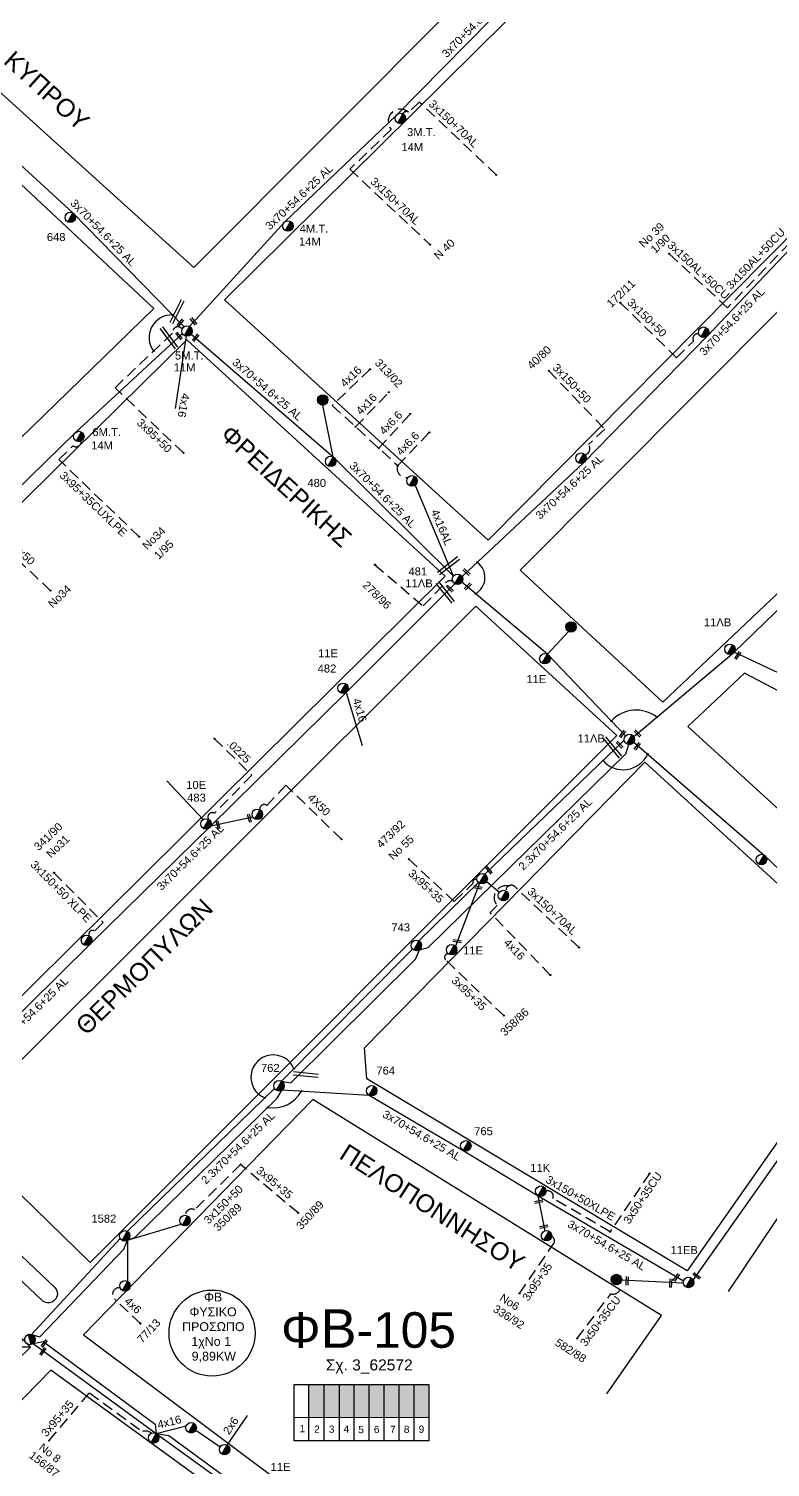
# Model space of a CAD drawing. Header units: millimetres. Extents: x 855 to 3091, y 750 to 2767.
# Drawn here: x 1638.8 to 1805.6, y 1262.2 to 1585.8 of the extents above; entities that cross this region are included whole.
import ezdxf
from ezdxf.enums import TextEntityAlignment as Align

# ---------------------------------------------------------------- set-up
doc = ezdxf.new("R2010")
doc.units = ezdxf.units.MM
doc.linetypes.add('DASHED', pattern=[19.05, 12.7, -6.35])
for name, color, linetype, lineweight in [('.0225', 7, 'DASHED', 30), ('2x6', 7, 'SYN_LINE', 30), ('3x150+50', 7, 'Continuous', 30), ('3x150+50 XLPE', 7, 'SYN_LINE', 30), ('3x150+70AL', 7, 'DASHED', 30), ('3x150AL+50CU', 7, 'Continuous', 30), ('3x70+54.6+25 AL', 7, 'SYN_LINE', 30), ('3x95+35', 7, 'Continuous', 30), ('3x95+35CUXLPE', 7, 'Continuous', 30), ('3X95+50', 7, 'Continuous', 30), ('4x16', 7, 'Continuous', 30), ('4x50', 7, 'Continuous', 30), ('4x50+16', 7, 'Continuous', 30), ('4x50+16AL', 7, 'Continuous', 30), ('4x6', 7, 'SYN_LINE', 30), ('Υπόβαθρο ΔΕΗ', 7, 'Continuous', 30)]:
    doc.layers.add(name, color=color, linetype=linetype, lineweight=lineweight)
for name, color, linetype in [('3x50+35CU', 7, 'Continuous'), ('Pillar OTE', 7, 'Continuous'), ('TEXT ΚΑΛΩΔΙΩΝ', 7, 'Continuous'), ('Άγνωστα', 7, 'Continuous'), ('Καλώδια ΧΤ   3x150AL+50CU', 7, 'DASHED'), ('Μηχανική τομή', 7, 'Continuous'), ('Στύλος Ξύλινος', 7, 'Continuous'), ('Στύλος Ξύλινος @ 1', 7, 'Continuous'), ('Στύλος ΦΜ', 7, 'Continuous'), ('Στύλος ΦΜ @ 1', 7, 'Continuous'), ('Συνδέσεις', 7, 'Continuous'), ('Τομή', 7, 'Continuous'), ('Υποσταθμός εναέριος 2 στύλων', 7, 'Continuous'), ('Υποσταθμός πόλεως', 7, 'Continuous')]:
    doc.layers.add(name, color=color, linetype=linetype)
doc.styles.add('arial', font='arial.ttf')
doc.styles.get("Standard").update_dxf_attribs({"font": 'arial.ttf'})
doc.linetypes.add('SYN_LINE', pattern='A,0.5,-0.0001,["/\\/\\/\\/",Standard,S=0.1,R=0,X=0,Y=-0.05],-0.25', length=0.7501)

# ---------------------------------------------------------------- blocks, each defined once
blk = doc.blocks.new('ΥΠΑΡΧΩΝ ΤΣΙΜΕΝΤΕΝΙΟΣ ΣΤΥΛΟΣ')
at = {"layer": 'Στύλος ΦΜ'}
blk.add_hatch(color=7, dxfattribs=at).paths.add_polyline_path([(-1.29, -2.28, 0.574793), (2.62, 0, 0.268822), (1.3, 2.27)])
at = {"layer": 'Στύλος ΦΜ', "color": 7}
blk.add_line((-1.29, -2.28), (1.3, 2.27), dxfattribs=at)
blk.add_circle((0, 0), 2.62, dxfattribs=at)
at = {"layer": 'Στύλος ΦΜ', "flags": 4}
for tag, p in [('ΑΡΙΘΜΟΣ', (-4.68, 8.05)), ('ΤΥΠΟΣ', (-4.91, 3.03))]:
    blk.add_attdef(tag, p, '', height=4, dxfattribs=at)
blk = doc.blocks.new('ΥΠΑΡΧΩΝ ΞΥΛΙΝΟΣ ΣΤΥΛΟΣ')
at = {"layer": 'Στύλος Ξύλινος'}
h = blk.add_hatch(color=7, dxfattribs=at)
h.paths.add_polyline_path([(-2.62, 0, 0.270008), (-1.29, -2.28), (1.3, 2.27, 0.576266)])
h.paths.add_polyline_path([(-1.29, -2.28, 0.574793), (2.62, 0, 0.268822), (1.3, 2.27)])
at = {"layer": 'Στύλος Ξύλινος', "color": 7}
blk.add_line((-1.29, -2.28), (1.3, 2.27), dxfattribs=at)
blk.add_circle((0, 0), 2.62, dxfattribs=at)
at = {"layer": 'Στύλος Ξύλινος', "flags": 4}
for tag, p in [('ΑΡΙΘΜΟΣ', (-4.91, 8.6)), ('ΤΥΠΟΣ', (-4.85, 3.39))]:
    blk.add_attdef(tag, p, '', height=4, dxfattribs=at)
blk = doc.blocks.new('ΥΠΟΣΤΑΘΜΟΣ ΕΝΑΕΡΙΟΣ ΕΠΙ 2 ΣΤΥΛΩΝ')
at = {"layer": 'Υποσταθμός εναέριος 2 στύλων', "linetype": 'Continuous'}
for points in [[(-11.97, -2.11, 0.574793), (-8.45, -0.07, 0.268822), (-9.64, 1.98)], [(9.68, -2.15, 0.574793), (13.19, -0.1, 0.268822), (12.01, 1.95)]]:
    blk.add_hatch(color=256, dxfattribs=at).paths.add_polyline_path(points)
for p, q in [((-11.97, -2.11), (-9.64, 1.98)), ((9.68, -2.15), (12.01, 1.95))]:
    blk.add_line(p, q, dxfattribs=at)
for centre in [(-10.81, -0.07), (10.84, -0.1)]:
    blk.add_circle(centre, 2.36, dxfattribs=at)
at = {"layer": 'Υποσταθμός πόλεως', "linetype": 'Continuous', "ltscale": 40}
blk.add_lwpolyline([(-8.57, 2.82), (8.57, 2.82), (8.57, -2.82), (-8.57, -2.82)], close=True, dxfattribs=at)
for points in [[(-5.75, 0), (-8.57, 2.82)], [(-8.57, -2.82), (-5.75, 0)], [(-5.75, 0), (5.75, 0)], [(5.75, 0), (8.57, 2.82)], [(8.57, -2.82), (5.75, 0)]]:
    blk.add_lwpolyline(points, dxfattribs=at)
at = {"layer": 'Υποσταθμός εναέριος 2 στύλων', "ltscale": 40, "flags": 1}
for tag, p in [('ΜΕΤΑΣΧΗΜΑΤΙΣΜΟΣ', (14.09, 2.51)), ('ΙΣΧΥΣ', (14.07, -0.28)), ('ΑΡΙΘΜΟΣ', (14.19, -3))]:
    blk.add_attdef(tag, p, '', height=1.8, dxfattribs=at)
blk = doc.blocks.new('ΜΗΧΑΝΙΚΗ ΤΟΜΗ')
at = {"layer": 'Μηχανική τομή', "ltscale": 40}
for p, q in [((-1.9, 0.8), (5.7, 0.8)), ((-1.9, -0.8), (5.7, -0.8))]:
    blk.add_line(p, q, dxfattribs=at)
blk = doc.blocks.new('ΤΟΜΗ')
at = {"layer": 'Τομή', "ltscale": 40}
for p, q in [((-5.7, 0), (17.1, 0)), ((-5.7, -2.8), (17.1, -2.8))]:
    blk.add_line(p, q, dxfattribs=at)
blk = doc.blocks.new('_ΣΥΝΔΕΣΗ')
at = {"layer": 'Συνδέσεις', "linetype": 'SYN_LINE', "ltscale": 40}
blk.add_hatch(color=256, dxfattribs=at).paths.add_polyline_path([(0.5, 0, 1), (-0.5, 0, 1)])
at = {"layer": 'Συνδέσεις'}
blk.add_circle((0, 0), 0.5, dxfattribs=at)

msp = doc.modelspace()

# ---------------------------------------------------------------- hatches: boundary and pattern name
at = {"layer": 'Καλώδια ΧΤ   3x150AL+50CU', "linetype": 'DASHED', "lineweight": -3, "ltscale": 0.2}
h = msp.add_hatch(color=1, dxfattribs=at)
h.dxf.hatch_style = 1
h.paths.add_polyline_path([(1705.27, 1280.8), (1701.83, 1280.8), (1701.83, 1273.44), (1705.27, 1273.44)])
h = msp.add_hatch(color=151, dxfattribs=at)
h.dxf.hatch_style = 1
h.paths.add_polyline_path([(1705.27, 1273.44), (1708.71, 1273.43), (1708.71, 1280.8), (1705.27, 1280.8)])
h = msp.add_hatch(color=2, dxfattribs=at)
h.dxf.hatch_style = 1
h.paths.add_polyline_path([(1712.01, 1280.8), (1708.71, 1280.8), (1708.71, 1273.43), (1712.01, 1273.43)])
h = msp.add_hatch(color=27, dxfattribs=at)
h.dxf.hatch_style = 1
h.paths.add_polyline_path([(1715.4, 1280.8), (1712.01, 1280.8), (1712.01, 1273.43), (1715.4, 1273.43)])
h = msp.add_hatch(color=85, dxfattribs=at)
h.dxf.hatch_style = 1
h.paths.add_polyline_path([(1715.4, 1273.43), (1718.79, 1273.42), (1718.79, 1280.8), (1715.4, 1280.8)])
h = msp.add_hatch(color=62, dxfattribs=at)
h.dxf.hatch_style = 1
h.paths.add_polyline_path([(1718.79, 1273.43), (1722.19, 1273.42), (1722.19, 1280.8), (1718.79, 1280.8)])
h = msp.add_hatch(color=30, dxfattribs=at)
h.dxf.hatch_style = 1
h.paths.add_polyline_path([(1722.13, 1273.43), (1725.53, 1273.42), (1725.53, 1280.8), (1722.13, 1280.8)])
h = msp.add_hatch(color=173, dxfattribs=at)
h.dxf.hatch_style = 1
h.paths.add_polyline_path([(1725.45, 1273.42), (1728.85, 1273.42), (1728.85, 1280.8), (1725.45, 1280.8)])

# ---------------------------------------------------------------- linework, layer by layer
at = {"layer": '.0225', "color": 173, "linetype": 'DASHED', "lineweight": -3, "ltscale": 0.2}
msp.add_lwpolyline([(1680.62, 1426.09), (1688.99, 1417.86), (1680.6, 1409.32, 0.785785), (1679.28, 1407.93, 2.300341)], format="xyb", dxfattribs=at)
at = {"lineweight": -3, "ltscale": 0.2}
msp.add_circle((1680.05, 1292.39), 9.67, dxfattribs=at)
at = {"layer": '2x6', "color": 173, "linetype": 'SYN_LINE', "lineweight": -3, "ltscale": 10}
msp.add_lwpolyline([(1683.45, 1267.21), (1688.04, 1273.86)], dxfattribs=at)
at = {"layer": '3x150+50', "color": 62, "linetype": 'DASHED', "lineweight": -3, "ltscale": 0.2}
for points in [[(1771.87, 1524.16), (1784.5, 1511.78), (1788.34, 1515.52, -0.642761), (1789.48, 1517.15, 149.644447)], [(1755.79, 1508.84), (1768.38, 1495.71), (1764.69, 1492.28, -0.538062), (1763.93, 1489.92, 1.746549)], [(1769.58, 1315.19), (1756.71, 1322.69, 0.65716), (1755.16, 1324.29, -2.203864)]]:
    msp.add_lwpolyline(points, format="xyb", dxfattribs=at)
at = {"layer": '3x150+50', "color": 173, "linetype": 'DASHED', "lineweight": -3, "ltscale": 0.2}
msp.add_lwpolyline([(1716.69, 1465.23), (1727.54, 1455.94), (1732.58, 1461.16, -0.302395), (1734.17, 1461.5, -240.049024)], format="xyb", dxfattribs=at)
at = {"layer": '3x150+50', "color": 1, "linetype": 'DASHED', "lineweight": -3, "ltscale": 0.2}
msp.add_lwpolyline([(1686.45, 1330.3), (1676.15, 1320.14, 0.557093), (1674.04, 1318.89, -45.074069)], format="xyb", dxfattribs=at)
at = {"layer": '3x150+50 XLPE', "color": 173, "linetype": 'DASHED', "lineweight": -3, "ltscale": 0.2}
msp.add_lwpolyline([(1644.5, 1395.94), (1655.55, 1384.72), (1653.63, 1382.82, 0.750949), (1652.41, 1381.76, -144.611953)], format="xyb", dxfattribs=at)
at = {"layer": '3x150+70AL', "color": 30, "linetype": 'DASHED', "lineweight": -3, "ltscale": 0.2}
for points in [[(1743.96, 1552.9), (1726.67, 1569.3), (1724.21, 1566.98, 0.568607), (1723, 1566.61, -7.113951)], [(1724.21, 1566.98, 0.951548), (1720.37, 1563.12), (1711.04, 1554.18), (1729.06, 1537.23)]]:
    msp.add_lwpolyline(points, format="xyb", dxfattribs=at)
at = {"layer": '3x150+70AL', "color": 1, "linetype": 'DASHED', "lineweight": -3, "ltscale": 0.2}
msp.add_lwpolyline([(1762.58, 1379.12), (1748.12, 1392.81, 0.703392), (1746.17, 1391.82, 3.011955)], format="xyb", dxfattribs=at)
at = {"layer": '3x150AL+50CU', "color": 173, "linetype": 'DASHED', "lineweight": -3, "ltscale": 0.2}
msp.add_lwpolyline([(1806.53, 1648.36), (1811.28, 1643.96, -0.51785), (1813.04, 1639.43), (1861.18, 1594.04, -0.292904), (1860.06, 1588.27), (1843.46, 1571.08, 0.430184), (1839.27, 1567.36), (1817.16, 1544.81, 0.686277), (1812.56, 1540.31), (1795.96, 1523.02), (1782.84, 1535.18)], format="xyb", dxfattribs=at)
at = {"layer": '3x50+35CU', "color": 62, "linetype": 'DASHED', "lineweight": -3, "ltscale": 0.2}
msp.add_lwpolyline([(1778.44, 1328.31), (1769.58, 1315.19)], dxfattribs=at)
msp.add_lwpolyline([(1762.15, 1291.14), (1769.74, 1301.21, 0.631053), (1771.84, 1303.61, 5.916029)], format="xyb", dxfattribs=at)
at = {"layer": '3x70+54.6+25 AL', "color": 30, "linetype": 'SYN_LINE', "lineweight": -3, "ltscale": 15}
for points in [[(1801.81, 1647), (1778.19, 1623.56), (1753.17, 1598.51), (1721.46, 1566.28), (1696.33, 1542.27), (1674.99, 1518.79)], [(1675.37, 1517.1), (1707.32, 1489.48), (1734.33, 1462.67)], [(1707.32, 1489.48), (1704.97, 1501.1)]]:
    msp.add_lwpolyline(points, dxfattribs=at)
at = {"layer": '3x70+54.6+25 AL', "color": 5, "linetype": 'SYN_LINE', "lineweight": -3, "ltscale": 15}
msp.add_lwpolyline([(1594.02, 1593.3), (1620.48, 1570.22), (1648.76, 1544.36), (1673.75, 1518.75)], dxfattribs=at)
at = {"layer": '3x70+54.6+25 AL', "color": 62, "linetype": 'SYN_LINE', "lineweight": -3, "ltscale": 15}
for points in [[(1736.28, 1462.54), (1763.57, 1488.13), (1791.4, 1516.65), (1814.59, 1541.02)], [(1773.06, 1426.74), (1755.49, 1445.09), (1736.24, 1461.3)], [(1774.89, 1426.56), (1797.48, 1445.52), (1811.25, 1458.9)], [(1639.45, 1292.07), (1641.29, 1291.56), (1660.25, 1311.3), (1661.04, 1313.26), (1662.71, 1313.88), (1694.69, 1345.2), (1695.8, 1347.07)], [(1695.8, 1347.07), (1715.38, 1345.88)], [(1715.38, 1345.88), (1736.54, 1333.48), (1753.4, 1323.28), (1786.1, 1304.16)], [(1772.17, 1304.4), (1786.04, 1303.66)]]:
    msp.add_lwpolyline(points, dxfattribs=at)
at = {"layer": '3x70+54.6+25 AL', "color": 1, "linetype": 'SYN_LINE', "lineweight": -3, "ltscale": 15}
for points in [[(1561.92, 1408.92), (1589.89, 1436.72), (1618.48, 1464.83), (1649.24, 1494.89), (1673.38, 1517.2)], [(1695.69, 1349.04), (1697.74, 1348.66), (1725.83, 1376.47), (1726.71, 1378.63), (1728.64, 1379.14), (1773.08, 1422.7), (1773.76, 1424.75)], [(1741.39, 1395.61), (1772.74, 1425.73)], [(1726.58, 1380.59), (1739.97, 1393.76)], [(1740.22, 1393.57), (1734.8, 1379.43)], [(1695.69, 1349.04), (1725.13, 1378.78)], [(1661, 1315.28), (1694.1, 1347.41)], [(1661.04, 1313.26), (1673.13, 1316.88)], [(1639.45, 1292.07), (1659.41, 1313.64)]]:
    msp.add_lwpolyline(points, dxfattribs=at)
at = {"layer": '3x70+54.6+25 AL', "color": 173, "linetype": 'SYN_LINE', "lineweight": -3, "ltscale": 15}
for points in [[(1600.7, 1328.71), (1615.12, 1342.89), (1631.72, 1359.28), (1652.73, 1379.98), (1679.78, 1406.46), (1710.23, 1436.48), (1734.68, 1460.93)], [(1639.85, 1290.06), (1667.51, 1269.82), (1682.38, 1259.03), (1708.47, 1239.9), (1738.77, 1217.99), (1760.96, 1201.69), (1789.49, 1181.23)]]:
    msp.add_lwpolyline(points, dxfattribs=at)
at = {"layer": '3x70+54.6+25 AL', "color": 173, "linetype": 'SYN_LINE', "lineweight": -3, "ltscale": 10}
msp.add_lwpolyline([(1679.78, 1406.46), (1689.19, 1408.51)], dxfattribs=at)
at = {"layer": '3x70+54.6+25 AL', "color": 1, "linetype": 'SYN_LINE', "lineweight": -3, "ltscale": 4}
msp.add_lwpolyline([(1741.78, 1393.94), (1744.67, 1391.55)], dxfattribs=at)
at = {"layer": '3x70+54.6+25 AL', "color": 62, "linetype": 'SYN_LINE', "lineweight": -3, "ltscale": 10}
msp.add_lwpolyline([(1754.94, 1315.42), (1753.4, 1323.28)], dxfattribs=at)
at = {"layer": '3x70+54.6+25 AL', "color": 1, "linetype": 'SYN_LINE', "lineweight": -3, "ltscale": 10}
msp.add_lwpolyline([(1661.04, 1313.26), (1661.06, 1304.03)], dxfattribs=at)
at = {"layer": '3x70+54.6+25 AL', "color": 2, "linetype": 'SYN_LINE', "lineweight": -3, "ltscale": 15}
msp.add_lwpolyline([(1639.85, 1290.06), (1642.05, 1290.52), (1667.27, 1271.92), (1667.51, 1269.82), (1670.35, 1269.34), (1682.4, 1260.51), (1682.59, 1258.88), (1683.82, 1259.31), (1708.62, 1241.51), (1708.68, 1239.76), (1710.01, 1240.12), (1738.55, 1219.54), (1738.77, 1217.99), (1739.72, 1218.49), (1761.26, 1203.07), (1761.15, 1201.55), (1762.97, 1201.91), (1789.73, 1182.76), (1789.49, 1181.23)], dxfattribs=at)
at = {"layer": '3x70+54.6+25 AL', "color": 173, "linetype": 'SYN_LINE', "lineweight": -3, "ltscale": 8}
msp.add_lwpolyline([(1676.4, 1270.55), (1681.86, 1266.8)], dxfattribs=at)
at = {"layer": '3x95+35', "color": 1, "linetype": 'DASHED', "lineweight": -3, "ltscale": 0.2}
for points in [[(1724.29, 1398.98), (1734.52, 1389.5), (1738.72, 1393.49, -0.628025), (1739.64, 1394.43, 170.869946)], [(1745.65, 1363.79), (1732.56, 1376.38, -0.831211), (1733.36, 1377.6, -7.82964)]]:
    msp.add_lwpolyline(points, format="xyb", dxfattribs=at)
msp.add_lwpolyline([(1699.44, 1319.4), (1686.45, 1330.3)], dxfattribs=at)
at = {"layer": '3x95+35', "color": 62, "linetype": 'DASHED', "lineweight": -3, "ltscale": 0.2}
msp.add_lwpolyline([(1749.19, 1301.32), (1756.89, 1312.51, 0.469256), (1756.43, 1314.12, 1.650937)], format="xyb", dxfattribs=at)
at = {"layer": '3x95+35', "color": 173, "linetype": 'DASHED', "lineweight": -3, "ltscale": 0.2}
msp.add_lwpolyline([(1643.43, 1268.21), (1652.46, 1278.93), (1664.4, 1270.27, -0.237674), (1666.46, 1269.88, 17.915205)], format="xyb", dxfattribs=at)
at = {"layer": '3x95+35CUXLPE', "color": 1, "linetype": 'DASHED', "lineweight": -3, "ltscale": 0.2}
msp.add_lwpolyline([(1663.65, 1471.52), (1645.58, 1488.87), (1648.76, 1491.96, 0.618044), (1650.67, 1493.04, -77.201215)], format="xyb", dxfattribs=at)
at = {"layer": '3X95+50', "color": 5, "linetype": 'DASHED', "lineweight": -3, "ltscale": 0.2}
msp.add_lwpolyline([(1673.61, 1490.37), (1658.25, 1505.03), (1671.23, 1517.37, -0.799469), (1673.32, 1518.24, -0.012899)], format="xyb", dxfattribs=at)
at = {"layer": '4x16', "color": 5, "linetype": 'SYN_LINE', "lineweight": -3, "ltscale": 15}
msp.add_lwpolyline([(1674.41, 1517.77), (1671.78, 1500.37)], dxfattribs=at)
at = {"layer": '4x16', "color": 30, "linetype": 'DASHED', "lineweight": -3, "ltscale": 0.2}
msp.add_lwpolyline([(1715.58, 1509.18), (1707.08, 1501.06), (1721.8, 1487.53, 0.588237), (1724.14, 1484.87, -76.271339)], format="xyb", dxfattribs=at)
msp.add_lwpolyline([(1712.31, 1496.24), (1719.82, 1503.99)], dxfattribs=at)
at = {"layer": '4x16', "color": 30, "linetype": 'Continuous', "lineweight": -3, "ltscale": 0.2}
msp.add_lwpolyline([(1734.33, 1462.67), (1725.77, 1483.18)], dxfattribs=at)
at = {"layer": '4x16', "color": 173, "linetype": 'SYN_LINE', "lineweight": -3, "ltscale": 15}
msp.add_lwpolyline([(1710.23, 1436.48), (1713.78, 1424.54)], dxfattribs=at)
at = {"layer": '4x16', "color": 1, "linetype": 'DASHED', "lineweight": -3, "ltscale": 0.2}
msp.add_lwpolyline([(1756.13, 1372.93), (1742.57, 1386.97), (1744.18, 1388.57, -0.730413), (1746.72, 1392.96, 12.680462)], format="xyb", dxfattribs=at)
at = {"layer": '4x16', "color": 173, "linetype": 'SYN_LINE', "lineweight": -3, "ltscale": 8}
msp.add_lwpolyline([(1667.51, 1269.82), (1674.25, 1271.5)], dxfattribs=at)
at = {"layer": '4x50', "color": 151, "linetype": 'DASHED', "lineweight": -3, "ltscale": 0.2}
msp.add_lwpolyline([(1643.73, 1459.38), (1629.45, 1472.96)], dxfattribs=at)
at = {"layer": '4x50', "color": 173, "linetype": 'SYN_LINE', "lineweight": -3, "ltscale": 15}
msp.add_lwpolyline([(1678.04, 1407.89), (1669.88, 1416.64)], dxfattribs=at)
at = {"layer": '4x50', "color": 173, "linetype": 'DASHED', "lineweight": -3, "ltscale": 0.2}
msp.add_lwpolyline([(1709.15, 1403.46), (1696.62, 1415.65), (1692.36, 1411.08, 0.701045), (1690.81, 1410.09, 15.479791)], format="xyb", dxfattribs=at)
at = {"layer": '4x50+16', "color": 1, "linetype": 'Continuous', "lineweight": -3, "ltscale": 0.2}
msp.add_lwpolyline([(1774.93, 1425.33), (1804.2, 1399.92), (1833.99, 1371.41)], dxfattribs=at)
at = {"layer": '4x50+16', "color": 62, "linetype": 'Continuous', "lineweight": -3, "ltscale": 0.2}
msp.add_lwpolyline([(1788.26, 1304.3), (1810.95, 1336.46), (1833.94, 1369.33)], dxfattribs=at)
at = {"layer": '4x50+16AL', "color": 62, "linetype": 'Continuous', "lineweight": -3, "ltscale": 0.2}
msp.add_lwpolyline([(1881.48, 1400.63), (1858.23, 1414.42), (1825.89, 1432.19), (1797.48, 1445.52)], dxfattribs=at)
at = {"layer": '4x6', "color": 30, "linetype": 'DASHED', "lineweight": -3, "ltscale": 0.2}
for points in [[(1717.55, 1491.44), (1724.62, 1499.13)], [(1721.8, 1487.53), (1728.92, 1494.95)]]:
    msp.add_lwpolyline(points, dxfattribs=at)
at = {"layer": '4x6', "color": 62, "linetype": 'SYN_LINE', "lineweight": -3, "ltscale": 8}
msp.add_lwpolyline([(1755.49, 1445.09), (1760.21, 1450.2)], dxfattribs=at)
at = {"layer": '4x6', "color": 1, "linetype": 'DASHED', "lineweight": -3, "ltscale": 0.2}
msp.add_lwpolyline([(1663.93, 1294.53), (1658.14, 1300.08, -0.737436), (1659.38, 1302.56, -0.01897)], format="xyb", dxfattribs=at)
at = {"layer": 'Pillar OTE', "lineweight": -3, "ltscale": 40}
for points in [[(1698.5, 1268.16), (1698.51, 1280.8), (1728.84, 1280.8), (1728.84, 1268.13), (1698.5, 1268.16)], [(1701.83, 1268.16), (1701.83, 1280.8)], [(1705.27, 1268.15), (1705.27, 1280.8)], [(1708.71, 1268.15), (1708.71, 1280.8)], [(1712.01, 1268.15), (1712.01, 1280.8)], [(1715.4, 1268.14), (1715.4, 1280.8)], [(1718.79, 1268.14), (1718.79, 1280.8)], [(1722.13, 1268.14), (1722.13, 1280.8)], [(1725.52, 1268.13), (1725.52, 1280.8)], [(1698.5, 1273.44), (1728.84, 1273.41)]]:
    msp.add_lwpolyline(points, dxfattribs=at)
at = {"layer": 'Υπόβαθρο ΔΕΗ', "lineweight": -3}
for points in [[(1722.22, 1718.48), (1794.88, 1651.36), (1675.92, 1532.07), (1605.21, 1596.07)], [(1682.84, 1524.78), (1802.96, 1643.68), (1860.01, 1589.74), (1742.13, 1470.77)], [(1749.31, 1464.01), (1867.58, 1582.66), (1903.38, 1549.95), (1781.41, 1434.29)], [(1777.39, 1420.84), (1832.01, 1370.8), (1786.91, 1306.4), (1714.9, 1349.57), (1714.34, 1356.52)], [(1643.81, 1284.04), (1614.77, 1254.38), (1773.6, 1155.54), (1788.44, 1178.85)]]:
    msp.add_lwpolyline(points, close=True, dxfattribs=at)
for points in [[(1597.83, 1587.44), (1666.93, 1522.87), (1548.89, 1408.08), (1483.05, 1470.86)], [(1732.49, 1462.61), (1674.38, 1515.81), (1556.67, 1399.89), (1614.17, 1345.44), (1732.49, 1462.61)], [(1739.36, 1455.89), (1771.07, 1426.84), (1652.61, 1308.28), (1621.65, 1338.4), (1739.36, 1455.89)], [(1768.83, 1278.73), (1781.17, 1296.36), (1702.7, 1344.92), (1651.16, 1291.96), (1793.17, 1185.59), (1845.77, 1265.84), (1906.38, 1383.81), (1869.97, 1404), (1799.8, 1440.82), (1787.03, 1428.85), (1851.22, 1370.25), (1878.18, 1328.91)], [(1796.17, 1301.71), (1838.66, 1364.93), (1859.4, 1345.47)]]:
    msp.add_lwpolyline(points, dxfattribs=at)
msp.add_lwpolyline([(1617.22, 1328.64), (1644.76, 1302.59, -1.049656), (1641.56, 1300.03), (1614.03, 1325.81, -1.144018)], format="xyb", close=True, dxfattribs=at)
for centre, radius, start, end in [((1670.95, 1516.34), 5.06, 87.5002, 217.2986), ((1737.27, 1462.35), 4.17, 299.3267, 54.561), ((1775.43, 1424.95), 7.57, 52.0537, 137.3505), ((1772.53, 1425.18), 6.07, 221.5758, 335.2077), ((1693.82, 1349.93), 5.03, 22.3655, 247.5997), ((1693.84, 1350.18), 7.15, 259.8984, 331.8427)]:
    msp.add_arc(centre, radius, start, end, dxfattribs=at)

# ---------------------------------------------------------------- block references
at = {"layer": 'Μηχανική τομή', "lineweight": -3}
for p, xscale, yscale, zscale, rotation in [((1676.22, 1519.58), 0.2499999999999998, 0.2499999999999998, 0.4999999999999997, 128.9938703653352), ((1672.97, 1516.33), 0.2499999999999998, 0.2499999999999998, 0.4999999999999997, 128.9938703653352), ((1672.63, 1519.29), 0.2499999999999998, 0.2499999999999998, 0.4999999999999997, 49.78550629045485), ((1676.1, 1515.92), 0.2499999999999998, 0.2499999999999998, 0.4999999999999997, 49.78550629045485), ((1737.63, 1463.25), 0.25, 0.25, 0.25, 135.5619083560475), ((1733.84, 1459.51), 0.25, 0.25, 0.25, 135.5619083560475), ((1737.24, 1459.96), 0.25, 0.25, 0.25, 45.37448939388648), ((1798.03, 1444.42), 0.25, 0.25, 0.25, 54.4856197192397), ((1772.1, 1426.75), 0.25, 0.25, 0.25, 54.4856197192397), ((1776.1, 1426.91), 0.25, 0.25, 0.25, 134.8389962737001), ((1772.05, 1424.36), 0.25, 0.25, 0.25, 134.8389962737001), ((1775.44, 1423.99), 0.25, 0.25, 0.25, 54.4856197192397), ((1681.57, 1406.21), 0.2499999999999999, 0.2499999999999999, 0.2499999999999999, 105.2135473040642), ((1688.62, 1407.74), 0.25, 0.25, 0.25, 105.2135473040642), ((1742.68, 1396.14), 0.25, 0.25, 0.4999999999999996, 130.7560367774271), ((1740.31, 1392.51), 0.25, 0.25, 0.4999999999999996, 170.0133607672993), ((1735.67, 1380.42), 0.25, 0.25, 0.4999999999999996, 170.0133607672993), ((1753.1, 1321.88), 0.25, 0.25, 0.25, 12.60162443680931), ((1754.21, 1316.26), 0.25, 0.25, 0.25, 12.60162443680931), ((1773.43, 1303.66), 0.25, 0.25, 0.25, 87.49733420706052), ((1783.24, 1303.14), 0.25, 0.25, 0.25, 87.49733420706052), ((1784.23, 1304.5), 0.25, 0.25, 0.25, 54.4856197192397), ((1789.42, 1304.93), 0.25, 0.25, 0.25, 142.294314595575), ((1641.75, 1287.84), 0.25, 0.25, 0.25, 54.4856197192397), ((1642.06, 1289.68), 0.25, 0.25, 0.25, 54.4856197192397)]:
    msp.add_blockref('ΜΗΧΑΝΙΚΗ ΤΟΜΗ', p, dxfattribs=dict(at, xscale=xscale, yscale=yscale, zscale=zscale, rotation=rotation))
at = {"layer": 'Στύλος Ξύλινος @ 1', "lineweight": -3, "ltscale": 40, "xscale": 0.4499999999998181, "yscale": 0.4499999999998181, "zscale": 0.4499999999998181}
for p in [(1704.94, 1502.28), (1760.79, 1451.22), (1771, 1304.43)]:
    msp.add_blockref('ΥΠΑΡΧΩΝ ΞΥΛΙΝΟΣ ΣΤΥΛΟΣ', p, dxfattribs=at)
at = {"layer": 'Στύλος ΦΜ @ 1', "lineweight": -3, "ltscale": 40}
ref = msp.add_blockref('ΥΠΑΡΧΩΝ ΤΣΙΜΕΝΤΕΝΙΟΣ ΣΤΥΛΟΣ', (1722.41, 1565.59), dxfattribs=dict(at, xscale=0.4499999999998182, yscale=0.4499999999998182, zscale=0.4499999999998182))
ref.add_attrib('ΤΥΠΟΣ', '14M', (1722.63, 1558.26), dxfattribs={"layer": 'Στύλος ΦΜ', "height": 1.8, "rotation": 360, "flags": 4})
ref.add_attrib('ΑΡΙΘΜΟΣ', '3M.T.', (1723.91, 1561.63), dxfattribs={"layer": 'Στύλος ΦΜ', "height": 1.8, "rotation": 360, "flags": 4})
ref = msp.add_blockref('ΥΠΑΡΧΩΝ ΤΣΙΜΕΝΤΕΝΙΟΣ ΣΤΥΛΟΣ', (1648.17, 1543.34), dxfattribs=dict(at, xscale=0.4499999999998182, yscale=0.4499999999998182, zscale=0.4499999999998182))
ref.add_attrib('ΑΡΙΘΜΟΣ', '648', (1642.9, 1538.02), dxfattribs={"layer": 'Στύλος ΦΜ', "height": 1.8, "rotation": 360, "flags": 4})
ref = msp.add_blockref('ΥΠΑΡΧΩΝ ΤΣΙΜΕΝΤΕΝΙΟΣ ΣΤΥΛΟΣ', (1697.12, 1541.41), dxfattribs=dict(at, xscale=0.4499999999998182, yscale=0.4499999999998182, zscale=0.4499999999998182))
ref.add_attrib('ΤΥΠΟΣ', '14M', (1699.61, 1537.02), dxfattribs={"layer": 'Στύλος ΦΜ', "height": 1.8, "rotation": 360, "flags": 4})
ref.add_attrib('ΑΡΙΘΜΟΣ', '4M.T.', (1699.76, 1539.9), dxfattribs={"layer": 'Στύλος ΦΜ', "height": 1.8, "rotation": 360, "flags": 4})
ref = msp.add_blockref('ΥΠΑΡΧΩΝ ΤΣΙΜΕΝΤΕΝΙΟΣ ΣΤΥΛΟΣ', (1674.41, 1517.77), dxfattribs=dict(at, xscale=0.4499999999998182, yscale=0.4499999999998182, zscale=0.4499999999998182))
ref.add_attrib('ΤΥΠΟΣ', '11M', (1671.43, 1508.69), dxfattribs={"layer": 'Στύλος ΦΜ', "height": 1.8, "rotation": 360, "flags": 4})
ref.add_attrib('ΑΡΙΘΜΟΣ', '5M.T.', (1671.72, 1511.38), dxfattribs={"layer": 'Στύλος ΦΜ', "height": 1.8, "rotation": 360, "flags": 4})
for p, xscale, yscale, zscale in [((1790.6, 1517.52), 0.4499999999998182, 0.4499999999998182, 0.4499999999998182), ((1763.02, 1489.17), 0.4499999999998182, 0.4499999999998182, 0.4499999999998182), ((1725.02, 1484.08), 0.4499999999998182, 0.4499999999998182, 0.4499999999998182), ((1690.23, 1409.07), 0.4499999999998182, 0.4499999999998182, 0.4499999999998182), ((1803.62, 1398.9), 0.4499999999998182, 0.4499999999998182, 0.4499999999998182), ((1740.8, 1394.59), 0.4499999999998182, 0.4499999999998182, 0.4499999999998182), ((1745.58, 1390.8), 0.4499999999998182, 0.4499999999998182, 0.4499999999998182), ((1651.82, 1380.74), 0.4499999999998182, 0.4499999999998182, 0.4499999999998182), ((1673.96, 1317.71), 0.4499999999998182, 0.4499999999998182, 0.4499999999998182), ((1755.27, 1314.29), 0.4499999999998182, 0.4499999999998182, 0.4499999999998182), ((1660.47, 1303), 0.4499999999998182, 0.4499999999998182, 0.4499999999998182), ((1675.35, 1271.09), 0.4499999999998181, 0.4499999999998181, 0.4499999999998181), ((1666.93, 1268.8), 0.4499999999998181, 0.4499999999998181, 0.4499999999998181), ((1682.87, 1266.18), 0.4499999999998181, 0.4499999999998181, 0.4499999999998181)]:
    msp.add_blockref('ΥΠΑΡΧΩΝ ΤΣΙΜΕΝΤΕΝΙΟΣ ΣΤΥΛΟΣ', p, dxfattribs=dict(at, xscale=xscale, yscale=yscale, zscale=zscale))
ref = msp.add_blockref('ΥΠΑΡΧΩΝ ΤΣΙΜΕΝΤΕΝΙΟΣ ΣΤΥΛΟΣ', (1650.08, 1494.06), dxfattribs=dict(at, xscale=0.4499999999998183, yscale=0.4499999999998183, zscale=0.4499999999998183))
ref.add_attrib('ΤΥΠΟΣ', '14M', (1652.87, 1491.15), dxfattribs={"layer": 'Στύλος ΦΜ', "height": 1.8, "rotation": 360, "flags": 4})
ref.add_attrib('ΑΡΙΘΜΟΣ', '6M.T.', (1653.15, 1494.17), dxfattribs={"layer": 'Στύλος ΦΜ', "height": 1.8, "rotation": 360, "flags": 4})
ref = msp.add_blockref('ΥΠΑΡΧΩΝ ΤΣΙΜΕΝΤΕΝΙΟΣ ΣΤΥΛΟΣ', (1706.73, 1488.46), dxfattribs=dict(at, xscale=0.4499999999998182, yscale=0.4499999999998182, zscale=0.4499999999998182))
ref.add_attrib('ΑΡΙΘΜΟΣ', '480', (1701.5, 1482.72), dxfattribs={"layer": 'Στύλος ΦΜ', "height": 1.8, "rotation": 360, "flags": 4})
ref = msp.add_blockref('ΥΠΑΡΧΩΝ ΤΣΙΜΕΝΤΕΝΙΟΣ ΣΤΥΛΟΣ', (1735.26, 1461.95), dxfattribs=dict(at, xscale=0.4499999999998182, yscale=0.4499999999998182, zscale=0.4499999999998182))
ref.add_attrib('ΤΥΠΟΣ', '11ΛΒ', (1723.52, 1460.14), dxfattribs={"layer": 'Στύλος ΦΜ', "height": 1.8, "rotation": 360, "flags": 4})
ref.add_attrib('ΑΡΙΘΜΟΣ', '481', (1724.22, 1462.81), dxfattribs={"layer": 'Στύλος ΦΜ', "height": 1.8, "rotation": 360, "flags": 4})
ref = msp.add_blockref('ΥΠΑΡΧΩΝ ΤΣΙΜΕΝΤΕΝΙΟΣ ΣΤΥΛΟΣ', (1796.52, 1446.2), dxfattribs=dict(at, xscale=0.4499999999998182, yscale=0.4499999999998182, zscale=0.4499999999998182))
ref.add_attrib('ΑΡΙΘΜΟΣ', '11ΛΒ', (1790.67, 1451.36), dxfattribs={"layer": 'Στύλος ΦΜ', "height": 1.8, "rotation": 360, "flags": 4})
ref = msp.add_blockref('ΥΠΑΡΧΩΝ ΤΣΙΜΕΝΤΕΝΙΟΣ ΣΤΥΛΟΣ', (1709.52, 1437.43), dxfattribs=dict(at, xscale=0.4499999999998181, yscale=0.4499999999998181, zscale=0.4499999999998181))
ref.add_attrib('ΤΥΠΟΣ', '11E', (1703.89, 1444.39), dxfattribs={"layer": 'Στύλος ΦΜ', "height": 1.8, "flags": 4})
ref.add_attrib('ΑΡΙΘΜΟΣ', '482', (1703.8, 1440.97), dxfattribs={"layer": 'Στύλος ΦΜ', "height": 1.8, "flags": 4})
ref = msp.add_blockref('ΥΠΑΡΧΩΝ ΤΣΙΜΕΝΤΕΝΙΟΣ ΣΤΥΛΟΣ', (1754.9, 1444.07), dxfattribs=dict(at, xscale=0.4499999999998182, yscale=0.4499999999998182, zscale=0.4499999999998182))
ref.add_attrib('ΤΥΠΟΣ', '11E', (1750.75, 1438.58), dxfattribs={"layer": 'Στύλος ΦΜ', "height": 1.8, "rotation": 360, "flags": 4})
ref = msp.add_blockref('ΥΠΑΡΧΩΝ ΤΣΙΜΕΝΤΕΝΙΟΣ ΣΤΥΛΟΣ', (1773.91, 1425.92), dxfattribs=dict(at, xscale=0.4499999999998182, yscale=0.4499999999998182, zscale=0.4499999999998182))
ref.add_attrib('ΤΥΠΟΣ', '11ΛB', (1762.24, 1425.24), dxfattribs={"layer": 'Στύλος ΦΜ', "height": 1.8, "rotation": 360, "flags": 4})
ref = msp.add_blockref('ΥΠΑΡΧΩΝ ΤΣΙΜΕΝΤΕΝΙΟΣ ΣΤΥΛΟΣ', (1678.69, 1406.91), dxfattribs=dict(at, xscale=0.4499999999998182, yscale=0.4499999999998182, zscale=0.4499999999998182))
ref.add_attrib('ΤΥΠΟΣ', '10E', (1674.24, 1414.79), dxfattribs={"layer": 'Στύλος ΦΜ', "height": 1.8, "flags": 4})
ref.add_attrib('ΑΡΙΘΜΟΣ', '483', (1674.45, 1411.93), dxfattribs={"layer": 'Στύλος ΦΜ', "height": 1.8, "flags": 4})
ref = msp.add_blockref('ΥΠΑΡΧΩΝ ΤΣΙΜΕΝΤΕΝΙΟΣ ΣΤΥΛΟΣ', (1726, 1379.57), dxfattribs=dict(at, xscale=0.4499999999998182, yscale=0.4499999999998182, zscale=0.4499999999998182))
ref.add_attrib('ΤΥΠΟΣ', '743', (1720.38, 1382.75), dxfattribs={"layer": 'Στύλος ΦΜ', "height": 1.8, "rotation": 360, "flags": 4})
ref = msp.add_blockref('ΥΠΑΡΧΩΝ ΤΣΙΜΕΝΤΕΝΙΟΣ ΣΤΥΛΟΣ', (1733.94, 1378.62), dxfattribs=dict(at, xscale=0.4499999999998182, yscale=0.4499999999998182, zscale=0.4499999999998182))
ref.add_attrib('ΤΥΠΟΣ', '11E', (1736.52, 1377.56), dxfattribs={"layer": 'Στύλος ΦΜ', "height": 1.8, "rotation": 360, "flags": 4})
ref = msp.add_blockref('ΥΠΑΡΧΩΝ ΤΣΙΜΕΝΤΕΝΙΟΣ ΣΤΥΛΟΣ', (1695.11, 1348.02), dxfattribs=dict(at, xscale=0.4499999999998182, yscale=0.4499999999998182, zscale=0.4499999999998182))
ref.add_attrib('ΤΥΠΟΣ', '762', (1691.05, 1351.13), dxfattribs={"layer": 'Στύλος ΦΜ', "height": 1.8, "rotation": 360, "flags": 4})
ref = msp.add_blockref('ΥΠΑΡΧΩΝ ΤΣΙΜΕΝΤΕΝΙΟΣ ΣΤΥΛΟΣ', (1715.96, 1346.9), dxfattribs=dict(at, xscale=0.4499999999998182, yscale=0.4499999999998182, zscale=0.4499999999998182))
ref.add_attrib('ΤΥΠΟΣ', '764', (1717.01, 1350.53), dxfattribs={"layer": 'Στύλος ΦΜ', "height": 1.8, "rotation": 360, "flags": 4})
ref = msp.add_blockref('ΥΠΑΡΧΩΝ ΤΣΙΜΕΝΤΕΝΙΟΣ ΣΤΥΛΟΣ', (1737.12, 1334.5), dxfattribs=dict(at, xscale=0.4499999999998182, yscale=0.4499999999998182, zscale=0.4499999999998182))
ref.add_attrib('ΤΥΠΟΣ', '765', (1739, 1336.9), dxfattribs={"layer": 'Στύλος ΦΜ', "height": 1.8, "rotation": 360, "flags": 4})
ref = msp.add_blockref('ΥΠΑΡΧΩΝ ΤΣΙΜΕΝΤΕΝΙΟΣ ΣΤΥΛΟΣ', (1753.98, 1324.3), dxfattribs=dict(at, xscale=0.4499999999998182, yscale=0.4499999999998182, zscale=0.4499999999998182))
ref.add_attrib('ΤΥΠΟΣ', '11K', (1751.62, 1328.64), dxfattribs={"layer": 'Στύλος ΦΜ', "height": 1.8, "rotation": 360, "flags": 4})
ref = msp.add_blockref('ΥΠΑΡΧΩΝ ΤΣΙΜΕΝΤΕΝΙΟΣ ΣΤΥΛΟΣ', (1660.41, 1314.26), dxfattribs=dict(at, xscale=0.4499999999998182, yscale=0.4499999999998182, zscale=0.4499999999998182))
ref.add_attrib('ΤΥΠΟΣ', '1582', (1652.92, 1317.24), dxfattribs={"layer": 'Στύλος ΦΜ', "height": 1.8, "rotation": 360, "flags": 4})
ref = msp.add_blockref('ΥΠΑΡΧΩΝ ΤΣΙΜΕΝΤΕΝΙΟΣ ΣΤΥΛΟΣ', (1787.21, 1303.77), dxfattribs=dict(at, xscale=0.4499999999998182, yscale=0.4499999999998182, zscale=0.4499999999998182))
ref.add_attrib('ΤΥΠΟΣ', '11EB', (1783.16, 1310.16), dxfattribs={"layer": 'Στύλος ΦΜ', "height": 1.8, "flags": 4})
ref = msp.add_blockref('ΥΠΑΡΧΩΝ ΤΣΙΜΕΝΤΕΝΙΟΣ ΣΤΥΛΟΣ', (1692.45, 1258.25), dxfattribs=dict(at, xscale=0.449999999999818, yscale=0.449999999999818, zscale=0.449999999999818))
ref.add_attrib('ΤΥΠΟΣ', '11E', (1693.23, 1261.38), dxfattribs={"layer": 'Στύλος ΦΜ', "height": 1.8, "flags": 4})
at = {"layer": 'Συνδέσεις', "lineweight": -3, "xscale": 0.25, "yscale": 0.25, "zscale": 0.25}
for p in [(1723.5, 1567.15), (1743.96, 1552.9), (1729.06, 1537.23), (1782.84, 1535.18), (1771.87, 1524.17), (1671.17, 1521.4), (1666.92, 1513.28), (1715.58, 1509.18), (1755.79, 1508.84), (1719.82, 1504), (1724.62, 1499.13), (1712.31, 1496.25), (1728.92, 1494.96), (1673.61, 1490.37), (1717.55, 1491.44), (1721.8, 1487.53), (1663.65, 1471.52), (1739.69, 1465.75), (1716.69, 1465.23), (1643.73, 1459.39), (1739.32, 1458.71), (1769.86, 1430.08), (1780.08, 1430.92), (1680.62, 1426.09), (1767.99, 1421.16), (1778.03, 1422.64), (1709.15, 1403.47), (1724.29, 1398.99), (1644.5, 1395.94), (1746.72, 1392.96), (1762.58, 1379.12), (1756.13, 1372.93), (1745.65, 1363.8), (1698.47, 1351.85), (1700.14, 1346.81), (1691.9, 1345.29), (1692.59, 1343.14), (1686.45, 1330.31), (1778.44, 1328.31), (1699.44, 1319.41), (1769.58, 1315.19), (1749.19, 1301.32), (1663.93, 1294.54), (1762.15, 1291.15), (1643.43, 1268.21)]:
    msp.add_blockref('_ΣΥΝΔΕΣΗ', p, dxfattribs=at)
at = {"layer": 'Τομή', "lineweight": -3, "xscale": 0.2499999999999999, "yscale": 0.2499999999999999, "zscale": 0.2499999999999999}
for p, rotation in [((1673.09, 1523.22), 243.3240084189426), ((1669.73, 1517.61), 306.6480168378811), ((1734.55, 1465.53), 217.803170567336), ((1731.84, 1460.31), 308.9086728365508), ((1770.79, 1422.8), 129.6137680210047), ((1702.53, 1350.01), 174.31877867014)]:
    msp.add_blockref('ΤΟΜΗ', p, dxfattribs=dict(at, rotation=rotation))
at = {"layer": 'Υποσταθμός εναέριος 2 στύλων', "lineweight": -3, "xscale": 0.4999999999999999, "yscale": 0.4999999999999999, "zscale": 0.4999999999999999, "rotation": 44.18414426045279}
msp.add_blockref('ΥΠΟΣΤΑΘΜΟΣ ΕΝΑΕΡΙΟΣ ΕΠΙ 2 ΣΤΥΛΩΝ', (1635.16, 1287.21), dxfattribs=at)

# ---------------------------------------------------------------- texts
at = {"lineweight": -3, "ltscale": 40, "char_height": 4, "width": 65.6312, "attachment_point": 1, "style": 'arial'}
for s, insert, rotation in [('ΘEPMOΠYΛΩN', (1648.98, 1361.98), 44.6788), ('ΠEΛOΠONNHΣOY', (1710.55, 1335.19), 327.2709)]:
    msp.add_mtext(s, dxfattribs=dict(at, insert=insert, rotation=rotation))
at = {"lineweight": -3, "ltscale": 30, "char_height": 1.63, "width": 11.2573, "attachment_point": 1}
for s, insert in [('1', (1699.75, 1271.72)), ('2', (1702.99, 1271.59)), ('3', (1706.32, 1271.59)), ('4', (1709.62, 1271.59)), ('8', (1723.19, 1271.56)), ('9', (1726.52, 1271.59)), ('5', (1712.93, 1271.51)), ('6', (1716.45, 1271.53)), ('7', (1720.08, 1271.53))]:
    msp.add_mtext(s, dxfattribs=dict(at, insert=insert))
at = {"layer": 'TEXT ΚΑΛΩΔΙΩΝ', "linetype": 'Continuous', "lineweight": -3, "ltscale": 0.2}
for s, rotation, p in [('3x70+54.6+25 AL', 45.465, (1739.16, 1586.84)), ('3x150+70AL', 316.5192, (1734.39, 1564.45)), ('3x70+54.6+25 AL', 43.6883, (1699.6, 1547.89)), ('3x150+70AL', 316.7665, (1721.28, 1547.02)), ('3x70+54.6+25 AL', 314.303, (1655.62, 1539.91)), ('3x150AL+50CU', 46.1585, (1802.29, 1534.08)), ('3x150AL+50CU', 317.1637, (1789.48, 1531.48)), ('3x150+50', 315.5748, (1777.88, 1520.79)), ('3x70+54.6+25 AL', 46.4097, (1796.98, 1519.91)), ('3x70+54.6+25 AL', 319.1539, (1692.52, 1504.65)), ('4x16', 43.6842, (1711.28, 1507.56)), ('3x150+50', 313.7909, (1760.99, 1506.02)), ('4x16', 259.5378, (1673.67, 1501.06)), ('4x16', 45.9064, (1714.77, 1501.37)), ('4x6.6', 46.1925, (1720.26, 1497.15)), ('3x95+50', 316.1622, (1667.09, 1494.26)), ('4x6.6', 46.1925, (1724.06, 1492.49)), ('3x70+54.6+25 AL', 43.1543, (1760.45, 1482.74)), ('3x95+35CUXLPE', 316.1622, (1653.37, 1478.9)), ('3x70+54.6+25 AL', 315.2102, (1718.46, 1480.96)), ('4x16AL', 292.6347, (1731.71, 1473.62)), ('4x50', 316.4452, (1637.83, 1467.48)), ('4x16', 286.5395, (1713.29, 1432.52)), ('.0225', 315.514, (1686.06, 1423.26)), ('2.3x70+54.6+25 AL', 44.4239, (1757.24, 1404.65)), ('3x70+54.6+25 AL', 44.3828, (1675.14, 1399.4)), ('3x150+50 XLPE', 314.5518, (1646.11, 1391.74)), ('3x95+35', 317.1723, (1728.18, 1392.92)), ('3x150+70AL', 316.5577, (1756.59, 1387.27)), ('4x16', 313.9791, (1748.06, 1378.7)), ('3x70+54.6+25 AL', 44.5764, (1640.19, 1365.1)), ('3x95+35', 316.1174, (1737.85, 1368.79)), ('2.3x70+54.6+25 AL', 44.4019, (1685.89, 1334.06)), ('3x70+54.6+25 AL', 329.6296, (1727.23, 1336.84)), ('3x95+35', 320.0097, (1694.1, 1326.23)), ('3x150+50XLPE', 329.7755, (1762.94, 1322.76)), ('3x50+35CU', 55.9739, (1776.88, 1322.78)), ('3x150+50', 44.6292, (1682.59, 1321.32)), ('3x70+54.6+25 AL', 329.6901, (1768.84, 1312.16)), ('3x95+35', 55.4715, (1753.18, 1303.95)), ('3x50+35CU', 52.9748, (1767.38, 1295.09)), ('4x6', 316.1889, (1662.28, 1298.61)), ('3x95+35', 49.9122, (1645.29, 1273.21)), ('4x16', 14.049, (1670.44, 1272.41)), ('2x6', 55.3918, (1684.27, 1271.56))]:
    msp.add_text(s, height=1.8, rotation=rotation, dxfattribs=at).set_placement(p, align=Align.MIDDLE_CENTER)
at = {"layer": 'Άγνωστα', "lineweight": -3, "ltscale": 40, "char_height": 1.8, "attachment_point": 1, "style": 'arial'}
for s, insert, width, rotation in [('No 39', (1775.85, 1537.73), 12.7137, 43.7075), ('N 40', (1729.74, 1535.01), 12.7137, 43.7075), ('1/90', (1778.48, 1536.4), 12.7137, 43.7075), ('172/11', (1768.6, 1524.24), 12.7137, 43.7075), ('40/80', (1750.71, 1510.31), 12.7137, 43.7075), ('313/02', (1717.84, 1511.73), 12.7137, 313.0481), ('No34', (1664.2, 1469.76), 12.7137, 43.8277), ('1/95', (1666.8, 1467.58), 12.7137, 43.8277), ('No34', (1642.96, 1456.68), 12.7137, 43.8277), ('278/96', (1715.02, 1461.73), 34.0855, 315.5917), ('4X50', (1702.64, 1413.93), 34.0855, 315.5917), ('473/92', (1716.83, 1402.63), 12.7137, 43.8277), ('341/90', (1639.81, 1402.06), 12.7137, 43.8277), ('No 55', (1719.53, 1399.93), 12.7137, 43.8277), ('No31', (1642.59, 1400.42), 12.7137, 43.8277), ('358/86', (1744.68, 1360.36), 12.7137, 43.8277), ('350/89', (1680.15, 1316.44), 12.7137, 43.8277), ('350/89', (1698.79, 1316.73), 12.7137, 47.1519), ('No6', (1745.53, 1301.37), 12.7137, 327.2885), ('336/92', (1744.04, 1298.87), 12.7137, 327.2885), ('77/13', (1663.02, 1291.19), 12.7137, 47.1519), ('582/88', (1757.97, 1291.3), 12.7137, 327.2885), ('156/87', (1639.84, 1265.98), 12.7137, 322), ('No 8', (1642.06, 1267.76), 12.7137, 321.9639)]:
    msp.add_mtext(s, dxfattribs=dict(at, insert=insert, width=width, rotation=rotation))
at = {"layer": 'Άγνωστα', "color": 7, "lineweight": -3, "insert": (1705.64, 1286.48), "char_height": 2.5, "width": 4.551914400963142e-14, "attachment_point": 1}
msp.add_mtext('Σχ. 3_62572', dxfattribs=at)
at = {"layer": 'Υπόβαθρο ΔΕΗ', "lineweight": -3}
for s, rotation, p in [('ΚΥΠΡΟΥ', 317.8497, (1642.88, 1571.85)), ('ΦΡΕΙΔΕΡΙΚΗΣ', 317.5229, (1696.75, 1482.92))]:
    msp.add_text(s, height=4, rotation=rotation, dxfattribs=at).set_placement(p, align=Align.MIDDLE_CENTER)
at = {"layer": 'Υπόβαθρο ΔΕΗ', "lineweight": -3, "attachment_point": 1}
for s, insert, char_height, width in [('{\\W8.64836; }ΦΒ \\P{\\W4.42067; }ΦΥΣΙΚΟ \\P{\\W2.28183; }ΠΡΟΣΩΠΟ', (1671.54, 1301.5), 2, 17.2548), ('Φ{\\H1.0833x;B}-105', (1695.56, 1297.75), 8, 84.6573), ('{\\W5.64925; }1χΝο 1\\P{\\W5.75643; }9,89KW', (1671.01, 1291.52), 2, 17.2548)]:
    msp.add_mtext(s, dxfattribs=dict(at, insert=insert, char_height=char_height, width=width))

doc.saveas('drawing.dxf')
